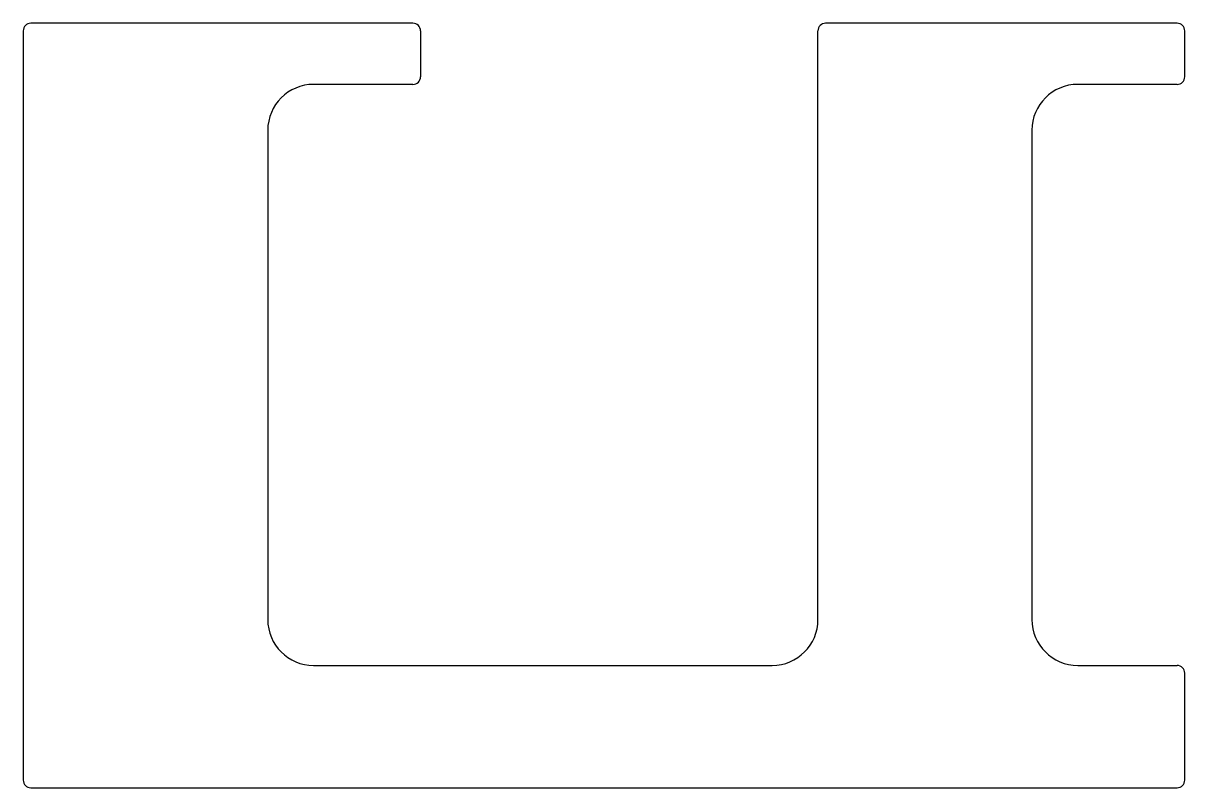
# Model space of a CAD drawing. Extents: x 2047.7 to 2123.7, y 1792.7 to 1842.7.
import ezdxf

# ---------------------------------------------------------------- set-up
doc = ezdxf.new("R2010")
doc.units = 0
doc.layers.get('0').update_dxf_attribs({"linetype": 'CONTINUOUS'})

msp = doc.modelspace()

# ---------------------------------------------------------------- linework, layer by layer
for p, q in [((2073.169, 1842.653), (2048.169, 1842.653)), ((2123.169, 1842.653), (2100.169, 1842.653)), ((2047.669, 1842.153), (2047.669, 1793.153)), ((2073.669, 1842.153), (2073.669, 1839.153)), ((2099.669, 1803.653), (2099.669, 1842.153)), ((2123.669, 1839.153), (2123.669, 1842.153)), ((2073.169, 1838.653), (2066.669, 1838.653)), ((2123.169, 1838.653), (2116.669, 1838.653)), ((2063.669, 1835.653), (2063.669, 1803.653)), ((2113.669, 1835.653), (2113.669, 1803.653)), ((2066.669, 1800.653), (2096.669, 1800.653)), ((2116.669, 1800.653), (2123.169, 1800.653)), ((2123.669, 1793.153), (2123.669, 1800.153)), ((2048.169, 1792.653), (2123.169, 1792.653))]:
    msp.add_line(p, q)
for centre, radius, start, end in [((2048.169, 1842.153), 0.5, 90, 180), ((2073.169, 1842.153), 0.5, 0, 90), ((2100.169, 1842.153), 0.5, 90, 180), ((2123.169, 1842.153), 0.5, 0, 90), ((2066.669, 1835.653), 3, 90, 180), ((2073.169, 1839.153), 0.5, 270, 0), ((2116.669, 1835.653), 3, 90, 180), ((2123.169, 1839.153), 0.5, 270, 0), ((2066.669, 1803.653), 3, 180, 270), ((2096.669, 1803.653), 3, 270, 0), ((2116.669, 1803.653), 3, 180, 270), ((2123.169, 1800.153), 0.5, 0, 90), ((2048.169, 1793.153), 0.5, 180, 270), ((2123.169, 1793.153), 0.5, 270, 0)]:
    msp.add_arc(centre, radius, start, end)

doc.saveas('drawing.dxf')
